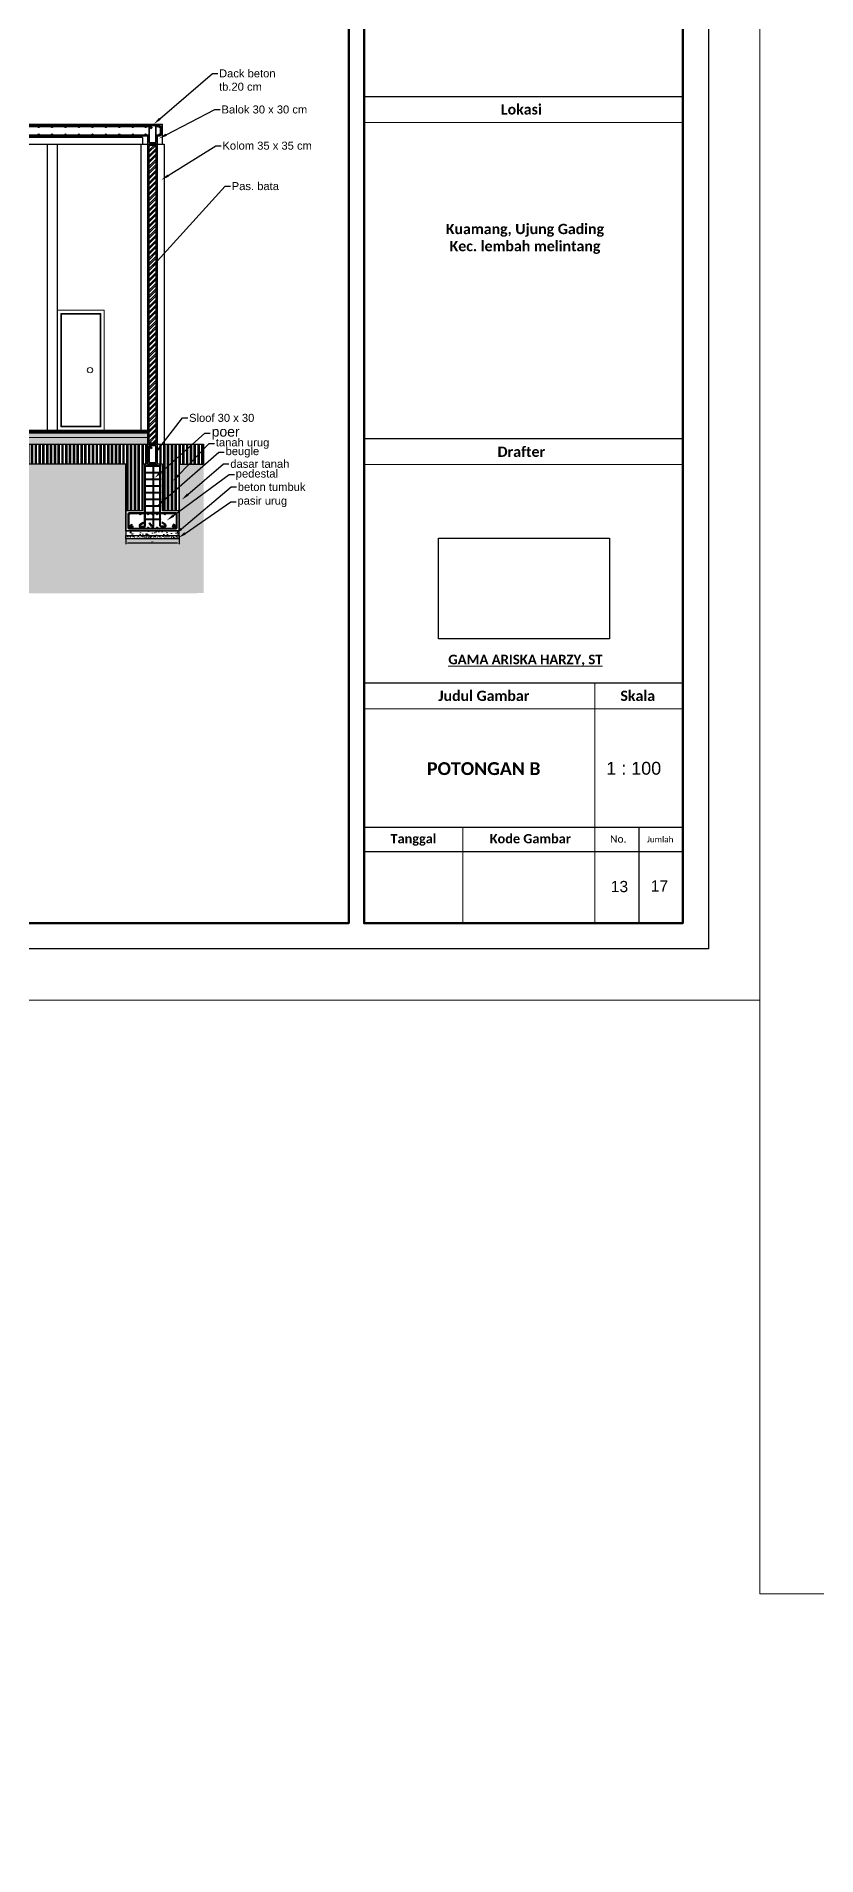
# Model space of a CAD drawing. Header units: centimetres. Extents: x -377343 to 693706, y 194584 to 813780.
# Drawn here: x 192456 to 193626, y 497226 to 499954 of the extents above; entities that cross this region are included whole.
import ezdxf
from ezdxf import colors
from ezdxf.entities.mleader import LeaderData, LeaderLine
from ezdxf.math import Vec2, Vec3

# ---------------------------------------------------------------- set-up
doc = ezdxf.new("R2010")
doc.units = ezdxf.units.CM
doc.header["$PDMODE"] = 3
for name, color, linetype, lineweight in [('a. line t', 7, 'Continuous', 50), ('Kertas', 252, 'Continuous', 20), ('KUZEN', 130, 'Continuous', 9), ('Legenda', 252, 'Continuous', 20)]:
    doc.layers.add(name, color=color, linetype=linetype, lineweight=lineweight)
for name, color, linetype in [('bangunan', 40, 'Continuous'), ('Layer1', 7, 'Continuous'), ('PIPA', 11, 'Continuous')]:
    doc.layers.add(name, color=color, linetype=linetype)
doc.styles.get("Standard").update_dxf_attribs({"font": 'arial.ttf'})
doc.linetypes.add('BATTING', pattern='A,0.00254,-2.54,[134,ltypeshp.shx,S=2.54,R=0,X=-2.54,Y=0],-5.08,[134,ltypeshp.shx,S=2.54,R=180,X=2.54,Y=0],-2.54', length=10.16254)
doc.dimstyles.new('ISO-25', dxfattribs={"dimtxt": 2.5, "dimasz": 2.5, "dimexe": 1.25, "dimexo": 0.625, "dimtad": 1, "dimtxsty": 'Standard', "dimcen": 2.5, "dimadec": 0, "dimazin": 0, "dimtfac": 1, "dimtmove": 0, "dimatfit": 3, "dimfxl": 1, "dimarcsym": 0})
picture_1 = doc.add_image_def('image1.jpg', size_in_pixel=(603, 1024))

# ---------------------------------------------------------------- blocks, each defined once
blk = doc.blocks.new('*D74')
at = {"layer": 'Defpoints', "color": 0, "transparency": 16777216}
for p in [(192590.1, 499200.4), (192590.1, 499193.9), (192670.1, 499200.4)]:
    blk.add_point(p, dxfattribs=at)
at = {"layer": 'Layer1', "color": 0, "lineweight": -2, "transparency": 16777216}
for p, q in [((192590.1, 499199.8), (192590.1, 499192.7)), ((192667.6, 499193.9), (192592.6, 499193.9)), ((192670.1, 499199.8), (192670.1, 499192.7))]:
    blk.add_line(p, q, dxfattribs=at)
at = {"layer": 'Layer1', "color": 0, "transparency": 16777216}
for points in [[(192592.6, 499194.4), (192592.6, 499193.5), (192590.1, 499193.9)], [(192667.6, 499194.4), (192667.6, 499193.5), (192670.1, 499193.9)]]:
    blk.add_solid(points, dxfattribs=at)
at = {"layer": 'Layer1', "color": 0, "transparency": 16777216, "insert": (192630.1, 499195.8), "char_height": 2.5, "attachment_point": 5}
blk.add_mtext('80', dxfattribs=at)

msp = doc.modelspace()

# ---------------------------------------------------------------- hatches: boundary and pattern name
at = {"layer": 'bangunan'}
h = msp.add_hatch(color=256, dxfattribs=at)
h.dxf.hatch_style = 1
h.paths.add_polyline_path([(192625.206, 499819.327, 1), (192626.206, 499819.327, 1)])
h = msp.add_hatch(color=256, dxfattribs=at)
h.dxf.hatch_style = 1
h.paths.add_polyline_path([(192625.206, 499819.327, 1), (192626.206, 499819.327, 1)])
h = msp.add_hatch(color=256, dxfattribs=at)
h.dxf.hatch_style = 1
h.paths.add_polyline_path([(192625.206, 499819.327, 1), (192626.206, 499819.327, 1)])
h = msp.add_hatch(color=256, dxfattribs=at)
h.dxf.hatch_style = 1
h.paths.add_polyline_path([(192625.206, 499795.527, -1), (192626.206, 499795.527, -1)])
h = msp.add_hatch(color=256, dxfattribs=at)
h.dxf.hatch_style = 1
h.paths.add_polyline_path([(192625.224, 499807.395, -1), (192626.224, 499807.395, -1)])
h = msp.add_hatch(color=256, dxfattribs=at)
h.dxf.hatch_style = 1
h.paths.add_polyline_path([(192635.006, 499819.327, -1), (192634.006, 499819.327, -1)])
h = msp.add_hatch(color=256, dxfattribs=at)
h.dxf.hatch_style = 1
h.paths.add_polyline_path([(192635.006, 499819.327, -1), (192634.006, 499819.327, -1)])
h = msp.add_hatch(color=256, dxfattribs=at)
h.dxf.hatch_style = 1
h.paths.add_polyline_path([(192635.006, 499795.527, 1), (192634.006, 499795.527, 1)])
h = msp.add_hatch(color=256, dxfattribs=at)
h.dxf.hatch_style = 1
h.paths.add_polyline_path([(192635.024, 499807.395, 1), (192634.024, 499807.395, 1)])
h = msp.add_hatch(color=256, dxfattribs=at)
h.dxf.hatch_style = 1
h.paths.add_polyline_path([(192625.206, 499339.327, 1), (192626.206, 499339.327, 1)])
h = msp.add_hatch(color=256, dxfattribs=at)
h.dxf.hatch_style = 1
h.paths.add_polyline_path([(192625.206, 499339.327, 1), (192626.206, 499339.327, 1)])
h = msp.add_hatch(color=256, dxfattribs=at)
h.dxf.hatch_style = 1
h.paths.add_polyline_path([(192625.206, 499339.327, 1), (192626.206, 499339.327, 1)])
h = msp.add_hatch(color=256, dxfattribs=at)
h.dxf.hatch_style = 1
h.paths.add_polyline_path([(192635.006, 499339.327, -1), (192634.006, 499339.327, -1)])
h = msp.add_hatch(color=256, dxfattribs=at)
h.dxf.hatch_style = 1
h.paths.add_polyline_path([(192635.006, 499339.327, -1), (192634.006, 499339.327, -1)])
h = msp.add_hatch(color=256, dxfattribs=at)
h.dxf.hatch_style = 1
h.paths.add_polyline_path([(192625.206, 499315.527, -1), (192626.206, 499315.527, -1)])
h = msp.add_hatch(color=256, dxfattribs=at)
h.dxf.hatch_style = 1
h.paths.add_polyline_path([(192625.224, 499327.395, -1), (192626.224, 499327.395, -1)])
h = msp.add_hatch(color=256, dxfattribs=at)
h.dxf.hatch_style = 1
h.paths.add_polyline_path([(192635.006, 499315.527, 1), (192634.006, 499315.527, 1)])
h = msp.add_hatch(color=256, dxfattribs=at)
h.dxf.hatch_style = 1
h.paths.add_polyline_path([(192635.024, 499327.395, 1), (192634.024, 499327.395, 1)])
at = {"layer": 'Layer1'}
h = msp.add_hatch(color=256, dxfattribs=at)
h.dxf.hatch_style = 1
h.paths.add_polyline_path([(192460.116, 499818.027, -1), (192458.516, 499818.027, -1)])
h = msp.add_hatch(color=256, dxfattribs=at)
h.dxf.hatch_style = 1
h.paths.add_polyline_path([(192460.116, 499806.827, 1), (192458.516, 499806.827, 1)])
h = msp.add_hatch(color=256, dxfattribs=at)
h.dxf.hatch_style = 1
h.paths.add_polyline_path([(192480.116, 499818.027, -1), (192478.516, 499818.027, -1)])
h = msp.add_hatch(color=256, dxfattribs=at)
h.dxf.hatch_style = 1
h.paths.add_polyline_path([(192480.116, 499806.827, 1), (192478.516, 499806.827, 1)])
h = msp.add_hatch(color=256, dxfattribs=at)
h.dxf.hatch_style = 1
h.paths.add_polyline_path([(192500.289, 499818.027, -1), (192498.689, 499818.027, -1)])
h = msp.add_hatch(color=256, dxfattribs=at)
h.dxf.hatch_style = 1
h.paths.add_polyline_path([(192500.289, 499806.827, 1), (192498.689, 499806.827, 1)])
h = msp.add_hatch(color=256, dxfattribs=at)
h.dxf.hatch_style = 1
h.paths.add_polyline_path([(192520.463, 499818.027, -1), (192518.863, 499818.027, -1)])
h = msp.add_hatch(color=256, dxfattribs=at)
h.dxf.hatch_style = 1
h.paths.add_polyline_path([(192520.463, 499806.827, 1), (192518.863, 499806.827, 1)])
h = msp.add_hatch(color=256, dxfattribs=at)
h.dxf.hatch_style = 1
h.paths.add_polyline_path([(192540.636, 499818.027, -1), (192539.036, 499818.027, -1)])
h = msp.add_hatch(color=256, dxfattribs=at)
h.dxf.hatch_style = 1
h.paths.add_polyline_path([(192540.636, 499806.827, 1), (192539.036, 499806.827, 1)])
h = msp.add_hatch(color=256, dxfattribs=at)
h.dxf.hatch_style = 1
h.paths.add_polyline_path([(192560.81, 499818.027, -1), (192559.21, 499818.027, -1)])
h = msp.add_hatch(color=256, dxfattribs=at)
h.dxf.hatch_style = 1
h.paths.add_polyline_path([(192560.81, 499806.827, 1), (192559.21, 499806.827, 1)])
h = msp.add_hatch(color=256, dxfattribs=at)
h.dxf.hatch_style = 1
h.paths.add_polyline_path([(192580.983, 499818.027, -1), (192579.383, 499818.027, -1)])
h = msp.add_hatch(color=256, dxfattribs=at)
h.dxf.hatch_style = 1
h.paths.add_polyline_path([(192580.983, 499806.827, 1), (192579.383, 499806.827, 1)])
h = msp.add_hatch(color=256, dxfattribs=at)
h.dxf.hatch_style = 1
h.paths.add_polyline_path([(192601.156, 499818.027, -1), (192599.556, 499818.027, -1)])
h = msp.add_hatch(color=256, dxfattribs=at)
h.dxf.hatch_style = 1
h.paths.add_polyline_path([(192601.156, 499806.827, 1), (192599.556, 499806.827, 1)])
h = msp.add_hatch(color=256, dxfattribs=at)
h.dxf.hatch_style = 1
h.paths.add_polyline_path([(192620.463, 499818.027, -1), (192618.863, 499818.027, -1)])
h = msp.add_hatch(color=256, dxfattribs=at)
h.dxf.hatch_style = 1
h.paths.add_polyline_path([(192620.463, 499806.827, 1), (192618.863, 499806.827, 1)])
h = msp.add_hatch(color=256, dxfattribs=at)
h.dxf.hatch_style = 1
h.paths.add_polyline_path([(192639.922, 499818.027, 1), (192641.522, 499818.027, 1)])
h = msp.add_hatch(color=256, dxfattribs=at)
h.dxf.hatch_style = 1
h.paths.add_polyline_path([(192639.922, 499806.827, -1), (192641.522, 499806.827, -1)])
h = msp.add_hatch(dxfattribs=at)
h.set_pattern_fill('ANSI32', color=256, scale=0.6)
h.set_pattern_definition([(45, (192387.3734, 493378.963), (-4.041115, 4.041115), []), (45, (192390.0675, 493378.963), (-4.041115, 4.041115), [])])
h.paths.add_polyline_path([(192635.606, 499790.427), (192624.606, 499790.427), (192624.606, 499344.427), (192635.606, 499344.427)])
at = {"layer": 'Layer1', "lineweight": 5, "ltscale": 0.5}
h = msp.add_hatch(dxfattribs=at)
h.set_pattern_fill('AR-CONC', color=256, scale=0.09)
h.set_pattern_definition([(50, (6808.254, 7874.448), (16.3966202, -1.4345177), [1.7145, -18.8595]), (355, (6808.254, 7874.448), (-3.17190793, 17.19511607), [1.3716, -15.0876526]), (100.4514447, (6809.62, 7874.329), (13.22471224, 15.76059767), [1.4571008, -16.028122]), (46.1842, (6808.254, 7879.02), (24.3971137, -3.7838095), [2.57175, -28.28925]), (96.6355576, (6810.287, 7878.705), (21.3663721, 22.2683512), [2.1856521, -24.0422047]), (351.184151, (6808.254, 7879.02), (21.3663721, 22.2683512), [2.057397, -22.6313759]), (21, (6810.54, 7877.877), (13.6452952, -9.20386784), [1.7145, -18.8595]), (326, (6810.54, 7877.877), (5.56218255, 16.57691695), [1.3716, -15.0876]), (71.451445, (6811.677, 7877.11), (19.20747774, 7.3730492), [1.4571008, -16.0280944]), (37.5, (6808.2537, 7874.448), (0.27797429, 7.6099535), [0, -14.90472, 0, -15.3162, 0, -15.14475]), (7.5, (6808.254, 7874.448), (6.01376963, 9.01625173), [0, -8.73252, 0, -14.56182, 0, -5.77215]), (327.5, (6803.156, 7874.448), (12.203153565, -0.51558696), [0, -5.715, 0, -17.8308, 0, -23.6601]), (317.5, (6800.87, 7874.448), (13.33162632, 2.2883842), [0, -7.4295, 0, -11.84148, 0, -16.8021])])
h.paths.add_polyline_path([(192622.606, 499359.427), (192553.71, 499359.427), (190637.432, 499359.427), (190637.432, 499352.427), (192622.606, 499352.427)])
h = msp.add_hatch(dxfattribs=at)
h.set_pattern_fill('AR-SAND', color=256, scale=0.08)
h.set_pattern_definition([(37.5, (6808.2537, 7874.4482), (-0.128002504, 3.915305899), [0, -3.08864, 0, -3.4544, 0, -3.302]), (7.5, (6808.2537, 7874.448), (3.596186265, 5.734600805), [0, -1.66624, 0, -2.78384, 0, -1.0668]), (327.5, (6805.7543, 7874.4482), (6.327938962, 0.011497477), [0, -1.016, 0, -3.6576, 0, -4.7752]), (317.5, (6805.7543, 7874.448), (6.10845162, 1.783434586), [0, -0.508, 0, -2.39776, 0, -2.7432])])
h.paths.add_polyline_path([(192622.606, 499352.427), (190637.432, 499352.427), (190637.432, 499342.427), (192453.19, 499342.427), (192622.606, 499342.427)])
at = {"layer": 'Layer1'}
h = msp.add_hatch(dxfattribs=at)
h.set_pattern_fill('ANSI32', color=256, scale=0.6, angle=45)
h.set_pattern_definition([(90, (6808.2537, 7874.448), (-5.715, 0), []), (90, (6810.1587, 7876.353), (-5.715, 0), [])])
h.paths.add_polyline_path([(192622.606, 499342.427), (192444.872, 499342.427), (190637.432, 499342.427), (190637.432, 499312.427), (190644.932, 499312.427), (190644.932, 499242.427), (190669.932, 499242.427), (190669.932, 499312.427), (192590.106, 499312.427), (192590.106, 499242.427), (192615.106, 499242.427), (192615.106, 499312.427), (192622.606, 499312.427)])
h = msp.add_hatch(dxfattribs=at)
h.set_pattern_fill('ANSI32', color=256, scale=0.6, angle=45)
h.paths.add_polyline_path([(192637.606, 499342.427), (192637.602, 499312.427), (192645.106, 499312.427), (192645.106, 499302.485), (192689.902, 499342.427)])
h.paths.add_polyline_path([(192706.501, 499334.718), (192706.501, 499342.427), (192689.902, 499342.427), (192645.106, 499302.485), (192645.106, 499242.427), (192670.106, 499242.427), (192670.106, 499312.427), (192684.837, 499312.427)])
h.paths.add_polyline_path([(192706.501, 499334.718), (192684.837, 499312.427), (192706.501, 499312.427)], flags=17)
at = {"layer": 'Layer1', "true_color": 0x636466}
h = msp.add_hatch(dxfattribs=at)
h.set_pattern_fill('EARTH', color=251, scale=3, angle=45)
h.set_pattern_definition([(45, (6808.254, 7874.448), (0, 26.94076836), [19.05, -19.05]), (45, (6803.202, 7879.5), (0, 26.94076836), [19.05, -19.05]), (45, (6798.15, 7884.551), (0, 26.94076836), [19.05, -19.05]), (135, (6798.15, 7887.919), (-26.94076836, 0), [19.05, -19.05]), (135, (6803.202, 7892.97), (-26.94076836, 0), [19.05, -19.05]), (135, (6808.254, 7898.021), (-26.94076836, 0), [19.05, -19.05])])
h.paths.add_polyline_path([(192590.106, 499205.427), (192590.106, 499212.427), (192590.106, 499312.427), (190669.932, 499312.427), (190669.932, 499212.427), (190669.932, 499205.427), (190669.932, 499200.427), (190589.932, 499200.427), (190589.932, 499205.427), (190589.932, 499212.427), (190589.932, 499312.427), (190579.687, 499312.427), (190579.687, 499115.739), (192706.501, 499119.052), (192706.501, 499312.427), (192670.106, 499312.427), (192670.106, 499212.427), (192670.106, 499205.427), (192670.106, 499200.427), (192590.106, 499200.427)])
at = {"layer": 'Layer1'}
h = msp.add_hatch(color=256, dxfattribs=at)
h.dxf.hatch_style = 1
h.paths.add_polyline_path([(192594.306, 499237.427, -1), (192595.906, 499237.427, -1)])
h = msp.add_hatch(color=256, dxfattribs=at)
h.dxf.hatch_style = 1
h.paths.add_polyline_path([(192610.872, 499237.427, -1), (192612.472, 499237.427, -1)])
h = msp.add_hatch(color=256, dxfattribs=at)
h.dxf.hatch_style = 1
h.paths.add_polyline_path([(192622.589, 499237.427, -1), (192624.189, 499237.427, -1)])
h = msp.add_hatch(color=256, dxfattribs=at)
h.dxf.hatch_style = 1
h.paths.add_polyline_path([(192629.381, 499237.427, -1), (192630.981, 499237.427, -1)])
h = msp.add_hatch(color=256, dxfattribs=at)
h.dxf.hatch_style = 1
h.paths.add_polyline_path([(192636.022, 499237.427, -1), (192637.622, 499237.427, -1)])
h = msp.add_hatch(color=256, dxfattribs=at)
h.dxf.hatch_style = 1
h.paths.add_polyline_path([(192647.739, 499237.427, -1), (192649.339, 499237.427, -1)])
h = msp.add_hatch(color=256, dxfattribs=at)
h.dxf.hatch_style = 1
h.paths.add_polyline_path([(192664.456, 499237.427, -1), (192666.056, 499237.427, -1)])
at = {"layer": 'Layer1', "lineweight": 5, "ltscale": 0.5}
h = msp.add_hatch(dxfattribs=at)
h.set_pattern_fill('AR-CONC', color=256, scale=0.09)
h.set_pattern_definition([(50, (192387.373, 493378.963), (16.39662, -1.434518), [1.7145, -18.8595]), (355, (192387.373, 493378.963), (-3.17191, 17.195116), [1.3716, -15.087653]), (100.45144, (192388.74, 493378.844), (13.224712, 15.760598), [1.4571, -16.02812]), (46.1842, (192387.373, 493383.535), (24.397114, -3.78381), [2.57175, -28.28925]), (96.63556, (192389.406, 493383.22), (21.36637, 22.26835), [2.18565, -24.0422]), (351.18415, (192387.373, 493383.535), (21.36637, 22.26835), [2.0574, -22.63138]), (21, (192389.66, 493382.392), (13.645295, -9.203868), [1.7145, -18.8595]), (326, (192389.66, 493382.392), (5.562183, 16.576917), [1.3716, -15.0876]), (71.45144, (192390.797, 493381.625), (19.207478, 7.37305), [1.4571, -16.028094]), (37.5, (192387.3734, 493378.963), (0.277974, 7.6099535), [0, -14.90472, 0, -15.3162, 0, -15.14475]), (7.5, (192387.373, 493378.963), (6.01377, 9.016252), [0, -8.73252, 0, -14.56182, 0, -5.77215]), (327.5, (192382.2756, 493378.963), (12.2031536, -0.515587), [0, -5.715, 0, -17.8308, 0, -23.6601]), (317.5, (192379.99, 493378.963), (13.331626, 2.288384), [0, -7.4295, 0, -11.84148, 0, -16.8021])])
h.paths.add_polyline_path([(192670.106, 499212.427), (192590.106, 499212.427), (192590.106, 499205.427), (192670.106, 499205.427)])
h = msp.add_hatch(dxfattribs=at)
h.set_pattern_fill('AR-SAND', color=256, scale=0.08)
h.set_pattern_definition([(37.5, (192387.3734, 493378.9632), (-0.1280025, 3.9153059), [0, -3.08864, 0, -3.4544, 0, -3.302]), (7.5, (192387.3734, 493378.963), (3.5961863, 5.734601), [0, -1.66624, 0, -2.78384, 0, -1.0668]), (327.5, (192384.874, 493378.9632), (6.327939, 0.0114975), [0, -1.016, 0, -3.6576, 0, -4.7752]), (317.5, (192384.874, 493378.963), (6.1084516, 1.7834346), [0, -0.508, 0, -2.39776, 0, -2.7432])])
h.paths.add_polyline_path([(192670.106, 499205.427), (192590.106, 499205.427), (192590.106, 499200.427), (192670.106, 499200.427)])
at = {"layer": 'Layer1'}
h = msp.add_hatch(color=256, dxfattribs=at)
h.dxf.hatch_style = 1
h.paths.add_polyline_path([(192594.306, 499217.427, 1), (192595.906, 499217.427, 1)])
h = msp.add_hatch(color=256, dxfattribs=at)
h.dxf.hatch_style = 1
h.paths.add_polyline_path([(192610.872, 499217.427, 1), (192612.472, 499217.427, 1)])
h = msp.add_hatch(color=256, dxfattribs=at)
h.dxf.hatch_style = 1
h.paths.add_polyline_path([(192622.589, 499217.427, 1), (192624.189, 499217.427, 1)])
h = msp.add_hatch(color=256, dxfattribs=at)
h.dxf.hatch_style = 1
h.paths.add_polyline_path([(192629.381, 499217.427, 1), (192630.981, 499217.427, 1)])
h = msp.add_hatch(color=256, dxfattribs=at)
h.dxf.hatch_style = 1
h.paths.add_polyline_path([(192636.022, 499217.427, 1), (192637.622, 499217.427, 1)])
h = msp.add_hatch(color=256, dxfattribs=at)
h.dxf.hatch_style = 1
h.paths.add_polyline_path([(192647.739, 499217.427, 1), (192649.339, 499217.427, 1)])
h = msp.add_hatch(color=256, dxfattribs=at)
h.dxf.hatch_style = 1
h.paths.add_polyline_path([(192664.456, 499217.427, 1), (192666.056, 499217.427, 1)])

# ---------------------------------------------------------------- linework, layer by layer
at = {"linetype": 'Continuous'}
msp.add_line((192638.261, 499343.352), (192638.261, 499343.352), dxfattribs=at)
at = {"elevation": -1114.687}
msp.add_lwpolyline([(192622.606, 499804.427), (192622.606, 499792.427), (192637.606, 499792.427), (192637.606, 499804.427)], dxfattribs=at)
msp.add_lwpolyline([(192622.606, 499312.427), (192637.602, 499312.427), (192637.606, 499342.427), (192622.606, 499342.427)], close=True)
at = {"layer": 'bangunan'}
for p, q in [((192625.206, 499818.272, -1114.687), (192628.039, 499815.438, -1114.687)), ((192625.206, 499818.272, -1114.687), (192628.039, 499815.438, -1114.687)), ((192625.352, 499818.974, -1114.687), (192628.463, 499815.863, -1114.687)), ((192625.352, 499818.974, -1114.687), (192628.463, 499815.863, -1114.687)), ((192626.059, 499819.681, -1114.687), (192629.171, 499816.57, -1114.687)), ((192626.059, 499819.681, -1114.687), (192629.171, 499816.57, -1114.687)), ((192626.484, 499820.105, -1114.687), (192629.595, 499816.994, -1114.687)), ((192626.484, 499820.105, -1114.687), (192629.595, 499816.994, -1114.687)), ((192628.463, 499815.863, -1114.687), (192628.039, 499815.438, -1114.687)), ((192629.595, 499816.994, -1114.687), (192629.171, 499816.57, -1114.687)), ((192625.206, 499338.272), (192628.039, 499335.438)), ((192625.206, 499338.272), (192628.039, 499335.438)), ((192625.352, 499338.974), (192628.463, 499335.863)), ((192625.352, 499338.974), (192628.463, 499335.863)), ((192626.059, 499339.681), (192629.171, 499336.57)), ((192626.059, 499339.681), (192629.171, 499336.57)), ((192626.484, 499340.105), (192629.595, 499336.994)), ((192626.484, 499340.105), (192629.595, 499336.994)), ((192628.463, 499335.863), (192628.039, 499335.438)), ((192629.595, 499336.994), (192629.171, 499336.57))]:
    msp.add_line(p, q, dxfattribs=at)
at = {"layer": 'bangunan', "elevation": -1114.687}
msp.add_lwpolyline([(192625.706, 499794.427), (192634.506, 499794.427, 0.41421356), (192635.606, 499795.527), (192635.606, 499819.327, 0.41421356), (192634.506, 499820.427), (192625.706, 499820.427, 0.41421356), (192624.606, 499819.327), (192624.606, 499795.527, 0.41421356)], format="xyb", close=True, dxfattribs=at)
msp.add_lwpolyline([(192625.706, 499794.427), (192634.506, 499794.427, 0.41421356), (192635.606, 499795.527), (192635.606, 499819.327, 0.41421356), (192634.506, 499820.427), (192625.706, 499820.427, 0.41421356), (192624.606, 499819.327), (192624.606, 499795.527, 0.41421356)], format="xyb", close=True, dxfattribs=at)
msp.add_lwpolyline([(192625.706, 499819.827), (192625.706, 499819.827, 0.41421356), (192625.206, 499819.327), (192625.206, 499795.527, 0.41421356), (192625.706, 499795.027), (192634.506, 499795.027, 0.41421356), (192635.006, 499795.527), (192635.006, 499819.327, 0.41421356), (192634.506, 499819.827), (192626.761, 499819.827)], format="xyb", dxfattribs=at)
msp.add_lwpolyline([(192625.706, 499819.827), (192625.706, 499819.827, 0.41421356), (192625.206, 499819.327), (192625.206, 499795.527, 0.41421356), (192625.706, 499795.027), (192634.506, 499795.027, 0.41421356), (192635.006, 499795.527), (192635.006, 499819.327, 0.41421356), (192634.506, 499819.827), (192626.761, 499819.827)], format="xyb", dxfattribs=at)
at = {"layer": 'bangunan'}
msp.add_lwpolyline([(192625.706, 499314.427), (192634.506, 499314.427, 0.41421356), (192635.606, 499315.527), (192635.606, 499339.327, 0.41421356), (192634.506, 499340.427), (192625.706, 499340.427, 0.41421356), (192624.606, 499339.327), (192624.606, 499315.527, 0.41421356)], format="xyb", close=True, dxfattribs=at)
msp.add_lwpolyline([(192625.706, 499314.427), (192634.506, 499314.427, 0.41421356), (192635.606, 499315.527), (192635.606, 499339.327, 0.41421356), (192634.506, 499340.427), (192625.706, 499340.427, 0.41421356), (192624.606, 499339.327), (192624.606, 499315.527, 0.41421356)], format="xyb", close=True, dxfattribs=at)
msp.add_lwpolyline([(192625.706, 499339.827), (192625.706, 499339.827, 0.41421356), (192625.206, 499339.327), (192625.206, 499315.527, 0.41421356), (192625.706, 499315.027), (192634.506, 499315.027, 0.41421356), (192635.006, 499315.527), (192635.006, 499339.327, 0.41421356), (192634.506, 499339.827), (192626.761, 499339.827)], format="xyb", dxfattribs=at)
msp.add_lwpolyline([(192625.706, 499339.827), (192625.706, 499339.827, 0.41421356), (192625.206, 499339.327), (192625.206, 499315.527, 0.41421356), (192625.706, 499315.027), (192634.506, 499315.027, 0.41421356), (192635.006, 499315.527), (192635.006, 499339.327, 0.41421356), (192634.506, 499339.827), (192626.761, 499339.827)], format="xyb", dxfattribs=at)
for centre in [(192625.706, 499819.327, -1114.687), (192625.706, 499339.327)]:
    msp.add_circle(centre, 0.5, dxfattribs=at)
for centre in [(192625.706, 499819.327, -1114.687), (192625.706, 499339.327)]:
    msp.add_arc(centre, 1.1, 45, 180, dxfattribs=at)
at = {"layer": 'Kertas'}
for points in [[(190343.176, 500796.755), (193540.519, 500796.755), (193540.519, 498508.536), (190343.176, 498508.536)], [(193540.519, 500796.755), (197981.273, 500796.755), (197981.273, 497618.673), (193540.519, 497618.673)]]:
    msp.add_lwpolyline(points, close=True, dxfattribs=at)
at = {"layer": 'KUZEN'}
for points in [[(192557.432, 499363.427), (192487.432, 499363.427), (192487.432, 499543.427), (192557.432, 499543.427)], [(192552.432, 499368.427), (192492.432, 499368.427), (192492.432, 499538.427), (192552.432, 499538.427)], [(192551.432, 499369.427), (192493.432, 499369.427), (192493.432, 499537.427), (192551.432, 499537.427)]]:
    msp.add_lwpolyline(points, close=True, dxfattribs=at)
msp.add_circle((192536.255, 499453.427), 4.052, dxfattribs=at)
at = {"layer": 'Layer1'}
for p, q in [((190612.432, 499792.427, 1114.588), (192647.606, 499792.427, -2229.375)), ((190612.503, 499792.427, 1114.287), (192647.606, 499792.427, -2229.375)), ((192472.432, 499363.427), (192472.432, 499792.427)), ((192487.432, 499363.427), (192487.432, 499792.427)), ((192612.676, 499792.427, -1114.687), (192612.676, 499363.427, -1114.687)), ((192637.606, 499342.427, -1114.687), (192637.606, 499792.427, -1114.687)), ((192647.606, 499792.427, -1114.687), (192647.606, 499342.427, -1114.687)), ((190637.432, 499363.427, 1114.687), (192622.606, 499363.427, 1114.687)), ((190637.432, 499362.427, 1114.687), (192622.606, 499362.427, 1114.687)), ((190637.432, 499359.427, 1114.687), (192622.606, 499359.427, 1114.687)), ((192637.606, 499342.427), (192706.501, 499342.427)), ((192618.106, 499310.627), (192642.106, 499310.627)), ((192618.106, 499309.427), (192642.106, 499309.427)), ((192630.981, 499310.627), (192630.981, 499312.427)), ((192630.981, 499300.627), (192630.981, 499309.427)), ((192632.181, 499310.627), (192632.181, 499312.427)), ((192632.181, 499300.627), (192632.181, 499309.427)), ((192618.106, 499300.627), (192642.106, 499300.627)), ((192618.106, 499299.427), (192642.106, 499299.427)), ((192618.106, 499290.627), (192642.106, 499290.627)), ((192618.106, 499289.427), (192642.106, 499289.427)), ((192618.106, 499280.627), (192642.106, 499280.627)), ((192618.106, 499279.427), (192642.106, 499279.427)), ((192630.981, 499290.627), (192630.981, 499299.427)), ((192630.981, 499280.627), (192630.981, 499289.427)), ((192630.981, 499270.627), (192630.981, 499279.427)), ((192632.181, 499290.627), (192632.181, 499299.427)), ((192632.181, 499280.627), (192632.181, 499289.427)), ((192632.181, 499270.627), (192632.181, 499279.427)), ((192618.106, 499270.627), (192642.106, 499270.627)), ((192618.106, 499269.427), (192642.106, 499269.427)), ((192618.106, 499260.627), (192642.106, 499260.627)), ((192618.106, 499259.427), (192642.106, 499259.427)), ((192618.106, 499250.627), (192642.106, 499250.627)), ((192618.106, 499249.427), (192642.106, 499249.427)), ((192630.981, 499260.627), (192630.981, 499269.427)), ((192630.981, 499250.627), (192630.981, 499259.427)), ((192630.981, 499240.627), (192630.981, 499249.427)), ((192632.181, 499260.627), (192632.181, 499269.427)), ((192632.181, 499250.627), (192632.181, 499259.427)), ((192632.181, 499240.627), (192632.181, 499249.427)), ((192594.306, 499219.309), (192598.873, 499222.507)), ((192594.647, 499218.083), (192599.562, 499221.524)), ((192598.873, 499222.507), (192599.562, 499221.524)), ((192610.675, 499221.866), (192615.59, 499225.307)), ((192611.364, 499220.883), (192616.278, 499224.324)), ((192615.59, 499225.307), (192616.278, 499224.324)), ((192618.106, 499240.627), (192642.106, 499240.627)), ((192618.106, 499239.427), (192642.106, 499239.427)), ((192618.106, 499230.627), (192642.106, 499230.627)), ((192618.106, 499229.427), (192642.106, 499229.427)), ((192625.101, 499223.995), (192626.084, 499224.683)), ((192628.542, 499219.08), (192625.101, 499223.995)), ((192629.525, 499219.769), (192626.084, 499224.683)), ((192630.981, 499230.627), (192630.981, 499239.427)), ((192630.981, 499220.227), (192630.981, 499229.427)), ((192632.181, 499230.627), (192632.181, 499239.427)), ((192632.181, 499220.227), (192632.181, 499229.427)), ((192644.621, 499225.307), (192643.933, 499224.324)), ((192648.848, 499220.883), (192643.933, 499224.324)), ((192649.536, 499221.866), (192644.621, 499225.307)), ((192661.338, 499222.507), (192660.65, 499221.524)), ((192665.565, 499218.083), (192660.65, 499221.524)), ((192665.906, 499219.309), (192661.338, 499222.507)), ((192590.106, 499212.427), (192590.106, 499205.427)), ((192590.106, 499205.427), (192670.106, 499205.427)), ((192590.106, 499200.427), (192590.106, 499205.427)), ((192670.106, 499200.427), (192590.106, 499200.427)), ((192595.565, 499216.772), (192600.479, 499220.214)), ((192597.45, 499216.627), (192601.168, 499219.231)), ((192600.479, 499220.214), (192601.168, 499219.231)), ((192659.93, 499220.214), (192659.242, 499219.231)), ((192662.959, 499216.627), (192659.242, 499219.231)), ((192665.051, 499216.627), (192659.93, 499220.214)), ((192670.106, 499205.427), (192670.106, 499212.427)), ((192670.106, 499205.427), (192670.106, 499200.427))]:
    msp.add_line(p, q, dxfattribs=at)
at = {"layer": 'Layer1', "linetype": 'BATTING', "ltscale": 0.13}
msp.add_line((190637.432, 499360.927, 1114.687), (192622.606, 499360.927, 1114.687), dxfattribs=at)
at = {"layer": 'Layer1', "lineweight": 5, "ltscale": 0.5}
msp.add_line((190637.432, 499352.427, 1114.687), (192622.606, 499352.427, 1114.687), dxfattribs=at)
at = {"layer": 'Layer1'}
for points in [[(190614.932, 499802.427), (190614.932, 499822.427), (192645.106, 499822.427)], [(192235.476, 499818.827), (192624.606, 499818.827)], [(192624.606, 499806.027), (192235.476, 499806.027)], [(192624.606, 499804.427), (192237.476, 499804.427)], [(192615.106, 499802.427), (192244.976, 499802.427)], [(192444.872, 499342.427), (192706.501, 499342.427), (192706.501, 499312.427)], [(192670.106, 499312.427), (192670.106, 499212.427), (192590.106, 499212.427), (192590.106, 499312.427), (190669.932, 499312.427)], [(192645.106, 499242.427), (192645.106, 499312.427), (192615.106, 499312.427), (192615.106, 499242.427)], [(192618.106, 499310.627), (192618.106, 499312.427)], [(192618.106, 499290.627), (192618.106, 499309.427)], [(192619.306, 499310.627), (192619.306, 499312.427)], [(192619.306, 499300.627), (192619.306, 499309.427)], [(192640.906, 499310.627), (192640.906, 499312.427)], [(192640.906, 499300.627), (192640.906, 499309.427)], [(192642.106, 499310.627), (192642.106, 499312.427)], [(192642.106, 499300.627), (192642.106, 499309.427)], [(192670.106, 499312.427), (192706.501, 499312.427)], [(192618.106, 499280.627), (192618.106, 499289.427)], [(192618.106, 499270.627), (192618.106, 499279.427)], [(192619.306, 499290.627), (192619.306, 499299.427)], [(192619.306, 499280.627), (192619.306, 499289.427)], [(192619.306, 499270.627), (192619.306, 499279.427)], [(192640.906, 499290.627), (192640.906, 499299.427)], [(192640.906, 499280.627), (192640.906, 499289.427)], [(192640.906, 499270.627), (192640.906, 499279.427)], [(192642.106, 499290.627), (192642.106, 499299.427)], [(192642.106, 499280.627), (192642.106, 499289.427)], [(192642.106, 499270.627), (192642.106, 499279.427)], [(192618.106, 499260.627), (192618.106, 499269.427)], [(192618.106, 499250.627), (192618.106, 499259.427)], [(192618.106, 499240.627), (192618.106, 499249.427)], [(192619.306, 499260.627), (192619.306, 499269.427)], [(192619.306, 499250.627), (192619.306, 499259.427)], [(192619.306, 499240.627), (192619.306, 499249.427)], [(192640.906, 499260.627), (192640.906, 499269.427)], [(192640.906, 499250.627), (192640.906, 499259.427)], [(192640.906, 499240.627), (192640.906, 499249.427)], [(192642.106, 499260.627), (192642.106, 499269.427)], [(192642.106, 499250.627), (192642.106, 499259.427)], [(192642.106, 499240.627), (192642.106, 499249.427)], [(192615.106, 499242.427), (192590.106, 499242.427), (192590.106, 499212.427), (192670.106, 499212.427), (192670.106, 499242.427), (192645.106, 499242.427)], [(192618.106, 499230.627), (192618.106, 499239.427)], [(192619.306, 499230.627), (192619.306, 499239.427)], [(192640.906, 499230.627), (192640.906, 499239.427)], [(192642.106, 499230.627), (192642.106, 499239.427)]]:
    msp.add_lwpolyline(points, dxfattribs=at)
at = {"layer": 'Layer1', "elevation": -1114.687}
for points in [[(192615.106, 499802.427), (192615.106, 499792.427), (192645.106, 499792.427), (192645.106, 499822.427)], [(192624.606, 499782.947), (192624.606, 499344.427), (192635.606, 499344.427), (192635.606, 499782.947)]]:
    msp.add_lwpolyline(points, dxfattribs=at)
at = {"layer": 'Layer1'}
for points in [[(190624.432, 499804.427), (190619.182, 499804.427, -0.41421356), (190616.932, 499806.677), (190616.932, 499818.177, -0.41421356), (190619.182, 499820.427), (192640.856, 499820.427, -0.41421356), (192643.106, 499818.177), (192643.106, 499806.677, -0.41421356), (192640.856, 499804.427), (192635.606, 499804.427)], [(192635.606, 499818.827), (192640.856, 499818.827, -0.41421356), (192641.506, 499818.177), (192641.506, 499806.677, -0.41421356), (192640.856, 499806.027), (192635.606, 499806.027)], [(192665.906, 499219.309), (192665.906, 499237.577, 0.41421356), (192665.256, 499238.227), (192594.956, 499238.227, 0.41421356), (192594.306, 499237.577), (192594.306, 499219.309)], [(192611.822, 499219.427), (192617.456, 499219.427, 0.41421356), (192618.106, 499220.077), (192618.106, 499229.427)], [(192611.822, 499218.227), (192617.456, 499218.227, 0.41421356), (192619.306, 499220.077), (192619.306, 499229.427)], [(192648.389, 499218.227), (192642.756, 499218.227, -0.41421356), (192640.906, 499220.077), (192640.906, 499229.427)], [(192648.389, 499219.427), (192642.756, 499219.427, -0.41421356), (192642.106, 499220.077), (192642.106, 499229.427)], [(192595.106, 499216.627), (192665.256, 499216.627, 0.41421356), (192665.906, 499217.277), (192665.906, 499217.894)]]:
    msp.add_lwpolyline(points, format="xyb", dxfattribs=at)
at = {"layer": 'Layer1', "elevation": -1114.687}
for points in [[(192622.606, 499342.427), (192637.606, 499342.427), (192637.606, 499792.427), (192622.606, 499792.427)], [(192624.606, 499344.427), (192635.606, 499344.427), (192635.606, 499790.427), (192624.606, 499790.427)]]:
    msp.add_lwpolyline(points, close=True, dxfattribs=at)
at = {"layer": 'Layer1'}
msp.add_lwpolyline([(192594.956, 499215.427), (192665.256, 499215.427, 0.41421356), (192667.106, 499217.277), (192667.106, 499237.577, 0.41421356), (192665.256, 499239.427), (192594.956, 499239.427, 0.41421356), (192593.106, 499237.577), (192593.106, 499217.277, 0.41421356)], format="xyb", close=True, dxfattribs=at)
for centre in [(192459.316, 499818.027), (192459.316, 499806.827), (192479.316, 499818.027), (192479.316, 499806.827), (192499.489, 499818.027, -1114.687), (192499.489, 499806.827, -1114.687), (192519.663, 499818.027, -2229.375), (192519.663, 499806.827, -2229.375), (192539.836, 499818.027, -3344.062), (192539.836, 499806.827, -3344.062), (192560.01, 499818.027, -4458.75), (192560.01, 499806.827, -4458.75), (192580.183, 499818.027, -5573.437), (192580.183, 499806.827, -5573.437), (192600.356, 499818.027, -6688.124), (192600.356, 499806.827, -6688.124), (192619.663, 499818.027, -3344.062), (192619.663, 499806.827, -3344.062), (192640.722, 499818.027, -3344.062), (192640.722, 499806.827, -3344.062), (192595.106, 499237.427), (192611.672, 499237.427), (192623.389, 499237.427), (192630.181, 499237.427), (192636.822, 499237.427), (192648.539, 499237.427), (192665.256, 499237.427), (192595.106, 499217.427), (192611.672, 499217.427), (192623.389, 499217.427), (192630.181, 499217.427), (192636.822, 499217.427), (192648.539, 499217.427), (192665.256, 499217.427)]:
    msp.add_circle(centre, 0.8, dxfattribs=at)
for centre, radius, start, end in [((192618.106, 499310.027), 0.6, 90, 270), ((192642.106, 499310.027), 0.6, 270, 90), ((192618.106, 499300.027), 0.6, 90, 270), ((192618.106, 499290.027), 0.6, 90, 270), ((192618.106, 499280.027), 0.6, 90, 270), ((192642.106, 499300.027), 0.6, 270, 90), ((192642.106, 499290.027), 0.6, 270, 90), ((192642.106, 499280.027), 0.6, 270, 90), ((192618.106, 499270.027), 0.6, 90, 270), ((192618.106, 499260.027), 0.6, 90, 270), ((192618.106, 499250.027), 0.6, 90, 270), ((192642.106, 499270.027), 0.6, 270, 90), ((192642.106, 499260.027), 0.6, 270, 90), ((192642.106, 499250.027), 0.6, 270, 90), ((192611.822, 499220.227), 2, 125, 270), ((192611.822, 499220.227), 0.8, 125, 270), ((192618.106, 499240.027), 0.6, 90, 270), ((192618.106, 499230.027), 0.6, 90, 270), ((192642.106, 499240.027), 0.6, 270, 90), ((192642.106, 499230.027), 0.6, 270, 90), ((192648.389, 499220.227), 2, 270, 55), ((192648.389, 499220.227), 0.8, 270, 55), ((192630.181, 499220.227), 2, 215, 0), ((192630.181, 499220.227), 0.8, 215, 0)]:
    msp.add_arc(centre, radius, start, end, dxfattribs=at)
at = {"layer": 'Legenda', "color": 1, "lineweight": 30}
for p, q in [((193425.37, 499863.202), (192947.695, 499863.202)), ((193425.37, 499350.417), (192947.695, 499350.417)), ((193424.953, 498984.302), (192947.277, 498984.302)), ((193424.953, 498767.481), (192947.277, 498767.481)), ((193359.181, 498767.481), (193359.181, 498624.103)), ((193424.953, 498731.079), (192947.277, 498731.079))]:
    msp.add_line(p, q, dxfattribs=at)
at = {"layer": 'Legenda', "color": 1, "lineweight": 20}
for p, q in [((193425.37, 499824.68), (192947.695, 499824.68)), ((193425.37, 499311.895), (192947.695, 499311.895)), ((193293.41, 498984.302), (193293.41, 498624.103)), ((192947.277, 498945.78), (193424.953, 498945.78)), ((193095.39, 498767.481), (193095.39, 498624.103))]:
    msp.add_line(p, q, dxfattribs=at)
at = {"layer": 'Legenda', "color": 5, "lineweight": 30}
msp.add_lwpolyline([(190458.743, 500681.188), (193463.475, 500681.188), (193463.475, 498585.58), (190458.743, 498585.58)], close=True, dxfattribs=at)
at = {"layer": 'Legenda', "color": 1, "lineweight": 50}
for points in [[(190497.265, 500642.666), (192924.164, 500642.666), (192924.164, 498624.103), (190497.265, 498624.103)], [(192947.277, 500642.666), (193424.953, 500642.666), (193424.953, 498624.103), (192947.277, 498624.103)]]:
    msp.add_lwpolyline(points, close=True, dxfattribs=at)
at = {"layer": 'PIPA', "lineweight": 35, "extrusion": (0, 0.816497, 0.57735), "elevation": 193451.324}
msp.add_lwpolyline([(-421704.212, -325591.681), (-159560.265, -63447.734), (377343.333, -600351.331), (-158232.47, -1135927.133), (-693706.405, -600453.199), (-454216.825, -360963.619)], dxfattribs=at)

# ---------------------------------------------------------------- texts
at = {"layer": 'a. line t', "color": 2}
for s, height, p in [('1 : 100', 19.2611, (193310.397, 498846.845)), ('13', 16.8535, (193316.983, 498670.715)), ('17', 16.8535, (193377.088, 498671.657))]:
    msp.add_text(s, height=height, dxfattribs=at).set_placement(p)
at = {"layer": 'a. line t', "color": 2, "lineweight": 20, "attachment_point": 5}
for s, insert, char_height, width in [('{\\fCandara|b1|i0|c0|p34;Lokasi}', (193183.05, 499844.364), 15.40888, 477.67534), ('{\\fCandara|b1|i0|c0|p34;Kuamang, Ujung Gading \\PKec. lembah melintang}', (193188.491, 499650.269), 15.40888, 417.68214), ('{\\fCandara|b1|i0|c0|p34;Drafter}', (193183.05, 499331.01), 15.40888, 477.67534), ('{\\fCandara|b1|i0|c0|p34;\\LGAMA ARISKA HARZY, ST}', (193189.18, 499018.124), 14.30651, 536.64761), ('{\\fCandara|b1|i0|c0|p34;Judul Gambar}', (193126.806, 498965.041), 15.40888, 315.88208), ('{\\fCandara|b1|i0|c0|p34;Skala}', (193357.548, 498965.041), 15.40888, 161.79326)]:
    msp.add_mtext(s, dxfattribs=dict(at, insert=insert, char_height=char_height, width=width))
at = {"layer": 'a. line t', "color": 2, "lineweight": 15, "insert": (193126.662, 498855.846), "char_height": 19.2611, "width": 432.6655, "attachment_point": 5}
msp.add_mtext('{\\fCandara|b1|i0|c0|p34;POTONGAN B}', dxfattribs=at)
at = {"layer": 'a. line t', "color": 2, "attachment_point": 1}
for s, insert, char_height, width in [('{\\fCandara|b1|i0|c0|p34;Tanggal}', (192986.876, 498757.854), 13.86799, 242.63286), ('{\\fCandara|b1|i0|c0|p34;Kode Gambar}', (193135.719, 498757.854), 13.86799, 242.63286), ('{\\fCandara|b0|i0|c0|p34;No.}', (193315.999, 498756.056), 11.0944, 23.56078), ('{\\fCandara|b0|i0|c0|p34;Jumlah}', (193371.295, 498754.346), 8.87552, 42.16677)]:
    msp.add_mtext(s, dxfattribs=dict(at, insert=insert, char_height=char_height, width=width))

# ---------------------------------------------------------------- dimensions: what is measured, and where the dimension line sits
at = {"layer": 'Layer1'}
dim = msp.add_linear_dim(base=(192590.106, 499193.938), p1=(192670.106, 499200.427), p2=(192590.106, 499200.427), dimstyle='ISO-25', dxfattribs=at)
dim.commit()
dim.dimension.update_dxf_attribs({"geometry": '*D74', "text_midpoint": (192630.106, 499195.839)})

# ---------------------------------------------------------------- pictures from other files: only their frames are drawn
image = msp.add_image(picture_1, insert=(193315.211, 499050.605), size_in_units=(150.905, 256.264), rotation=90)
image.dxf.flags = 15

# ---------------------------------------------------------------- leaders
ml = msp.add_multileader_mtext('Standard', dxfattribs=at)
ml.set_content('Dack beton \\Ptb.20 cm', color=256)
ml.set_leader_properties()
ml.build(insert=Vec2(0, 0))
ml.multileader.update_dxf_attribs({"arrow_head_size": 12})
ctx = ml.context
ctx.base_point, ctx.char_height, ctx.arrow_head_size, ctx.plane_origin = Vec3(192727.715, 499898.346), 12, 12, Vec3(192638.538, 499830.649)
notes = []
notes.append((ctx, [(0, (1, 1, 0), (192719.715, 499898.346), (1, 0), 8, [(0, [(192631.878, 499822.427)], 0, [])])]))
ctx.mtext.insert, ctx.mtext.flow_direction = Vec3(192729.715, 499904.449), 5
ml = msp.add_multileader_mtext('Standard', dxfattribs=at)
ml.set_content('Balok 30 x 30 cm', color=256)
ml.set_leader_properties()
ml.build(insert=Vec2(0, 0))
ml.multileader.update_dxf_attribs({"arrow_head_size": 12})
ctx = ml.context
ctx.base_point, ctx.char_height, ctx.arrow_head_size, ctx.plane_origin = Vec3(192731.408, 499844.207), 12, 12, Vec3(192639.857, 499800.874)
notes.append((ctx, [(0, (1, 1, 0), (192723.408, 499844.207), (1, 0), 8, [(0, [(192639.857, 499800.874)], 0, [])])]))
ctx.mtext.insert, ctx.mtext.flow_direction = Vec3(192733.408, 499850.313), 5
ml = msp.add_multileader_mtext('Standard', dxfattribs=at)
ml.set_content('Kolom 35 x 35 cm', color=256)
ml.set_leader_properties()
ml.build(insert=Vec2(0, 0))
ml.multileader.update_dxf_attribs({"arrow_head_size": 12})
ctx = ml.context
ctx.base_point, ctx.char_height, ctx.arrow_head_size, ctx.plane_origin = Vec3(192732.789, 499789.973), 12, 12, Vec3(192643.128, 499738.709)
notes.append((ctx, [(0, (1, 1, 0), (192724.789, 499789.973), (1, 0), 8, [(0, [(192643.128, 499738.709)], 0, [])])]))
ctx.mtext.insert, ctx.mtext.flow_direction = Vec3(192734.789, 499796.079), 5
ml = msp.add_multileader_mtext('Standard', dxfattribs=at)
ml.set_content('Pas. bata', color=256)
ml.set_leader_properties()
ml.build(insert=Vec2(0, 0))
ml.multileader.update_dxf_attribs({"arrow_head_size": 12})
ctx = ml.context
ctx.base_point, ctx.char_height, ctx.arrow_head_size, ctx.plane_origin = Vec3(192746.77, 499729.314), 12, 12, Vec3(192629.089, 499607.814)
notes.append((ctx, [(0, (1, 1, 0), (192738.77, 499729.314), (1, 0), 8, [(0, [(192629.089, 499607.814)], 0, [])])]))
ctx.mtext.insert, ctx.mtext.flow_direction = Vec3(192748.77, 499735.412), 5
ml = msp.add_multileader_mtext('Standard', dxfattribs=at)
ml.set_content('Sloof 30 x 30', color=256)
ml.set_leader_properties()
ml.build(insert=Vec2(0, 0))
ml.multileader.update_dxf_attribs({"arrow_head_size": 12})
ctx = ml.context
ctx.base_point, ctx.char_height, ctx.arrow_head_size, ctx.plane_origin = Vec3(192682.784, 499381.812), 12, 12, Vec3(192634.367, 499328.77)
notes.append((ctx, [(0, (1, 1, 0), (192674.784, 499381.812), (1, 0), 8, [(0, [(192634.367, 499328.77)], 0, [])])]))
ctx.mtext.insert, ctx.mtext.flow_direction = Vec3(192684.784, 499387.919), 5
ml = msp.add_multileader_mtext('Standard', dxfattribs=at)
ml.set_content('poer', color=256)
ml.set_leader_properties()
ml.build(insert=Vec2(0, 0))
ml.multileader.update_dxf_attribs({"arrow_head_size": 12})
ctx = ml.context
ctx.base_point, ctx.char_height, ctx.arrow_head_size, ctx.plane_origin = Vec3(192716.66, 499359.152), 15, 12, Vec3(192638.265, 499291.928)
notes.append((ctx, [(0, (1, 1, 0), (192708.66, 499359.152), (1, 0), 8, [(0, [(192633.265, 499291.928)], 0, [])])]))
ctx.mtext.insert, ctx.mtext.flow_direction = Vec3(192718.66, 499368.735), 5
ml = msp.add_multileader_mtext('Standard', dxfattribs=at)
ml.set_content('beugle', color=256)
ml.set_leader_properties()
ml.build(insert=Vec2(0, 0))
ml.multileader.update_dxf_attribs({"arrow_head_size": 12})
ctx = ml.context
ctx.base_point, ctx.char_height, ctx.arrow_head_size, ctx.plane_origin = Vec3(192737.543, 499330.24), 12, 12, Vec3(192639.41, 499249.427)
notes.append((ctx, [(0, (1, 1, 0), (192729.543, 499330.24), (1, 0), 8, [(0, [(192636.674, 499249.427)], 0, [])])]))
ctx.mtext.insert, ctx.mtext.flow_direction = Vec3(192739.543, 499338.004), 5
ml = msp.add_multileader_mtext('Standard', dxfattribs=at)
ml.set_content('tanah urug', color=256)
ml.set_leader_properties()
ml.build(insert=Vec2(0, 0))
ml.multileader.update_dxf_attribs({"arrow_head_size": 12})
ctx = ml.context
ctx.base_point, ctx.char_height, ctx.arrow_head_size, ctx.plane_origin = Vec3(192722.924, 499343.384), 12, 12, Vec3(192660.148, 499287.025)
notes.append((ctx, [(0, (1, 1, 0), (192714.924, 499343.384), (1, 0), 8, [(0, [(192660.148, 499287.025)], 0, [])])]))
ctx.mtext.insert, ctx.mtext.flow_direction = Vec3(192724.924, 499351.148), 5
ml = msp.add_multileader_mtext('Standard', dxfattribs=at)
ml.set_content('pedestal', color=256)
ml.set_leader_properties()
ml.build(insert=Vec2(0, 0))
ml.multileader.update_dxf_attribs({"arrow_head_size": 12})
ctx = ml.context
ctx.base_point, ctx.char_height, ctx.arrow_head_size, ctx.plane_origin = Vec3(192752.784, 499296.723), 12, 12, Vec3(192656.618, 499228.215)
notes.append((ctx, [(0, (1, 1, 0), (192744.784, 499296.723), (1, 0), 8, [(0, [(192651.618, 499228.215)], 0, [])])]))
ctx.mtext.insert, ctx.mtext.flow_direction = Vec3(192754.784, 499304.389), 5
ml = msp.add_multileader_mtext('Standard', dxfattribs=at)
ml.set_content('dasar tanah ', color=256)
ml.set_leader_properties()
ml.build(insert=Vec2(0, 0))
ml.multileader.update_dxf_attribs({"arrow_head_size": 12})
ctx = ml.context
ctx.base_point, ctx.char_height, ctx.arrow_head_size, ctx.plane_origin = Vec3(192744.649, 499312.884), 12, 12, Vec3(192673.784, 499259.077)
notes.append((ctx, [(0, (1, 1, 0), (192736.649, 499312.884), (1, 0), 8, [(0, [(192673.784, 499259.077)], 0, [])])]))
ctx.mtext.insert, ctx.mtext.flow_direction = Vec3(192746.649, 499318.983), 5
ml = msp.add_multileader_mtext('Standard', dxfattribs=at)
ml.set_content('beton tumbuk', color=256)
ml.set_leader_properties()
ml.build(insert=Vec2(0, 0))
ml.multileader.update_dxf_attribs({"arrow_head_size": 12})
ctx = ml.context
ctx.base_point, ctx.char_height, ctx.arrow_head_size, ctx.plane_origin = Vec3(192755.813, 499278.247), 12, 12, Vec3(192664.059, 499207.677)
notes.append((ctx, [(0, (1, 1, 0), (192747.813, 499278.247), (1, 0), 8, [(0, [(192664.059, 499207.677)], 0, [])])]))
ctx.mtext.insert, ctx.mtext.flow_direction = Vec3(192757.813, 499284.345), 5
ml = msp.add_multileader_mtext('Standard', dxfattribs=at)
ml.set_content('pasir urug', color=256)
ml.set_leader_properties()
ml.build(insert=Vec2(0, 0))
ml.multileader.update_dxf_attribs({"arrow_head_size": 12})
ctx = ml.context
ctx.base_point, ctx.char_height, ctx.arrow_head_size, ctx.plane_origin = Vec3(192755.334, 499255.964), 12, 12, Vec3(192668.952, 499201.926)
notes.append((ctx, [(0, (1, 1, 0), (192747.334, 499255.964), (1, 0), 8, [(0, [(192668.952, 499201.926)], 0, [])])]))
ctx.mtext.insert, ctx.mtext.flow_direction = Vec3(192757.334, 499263.728), 5
for ctx, leaders in notes:
    for number, flags, end, landing, length, lines in leaders:
        leader = LeaderData()
        leader.index, (leader.has_last_leader_line, leader.has_dogleg_vector, leader.attachment_direction) = number, flags
        leader.last_leader_point, leader.dogleg_vector, leader.dogleg_length = Vec3(end), Vec3(landing), length
        for number, points, colour, breaks in lines:
            line = LeaderLine()
            line.index, line.vertices, line.color, line.breaks = number, Vec3.list(points), colors.encode_raw_color(colour), breaks
            leader.lines.append(line)
        ctx.leaders.append(leader)

doc.saveas('drawing.dxf')
